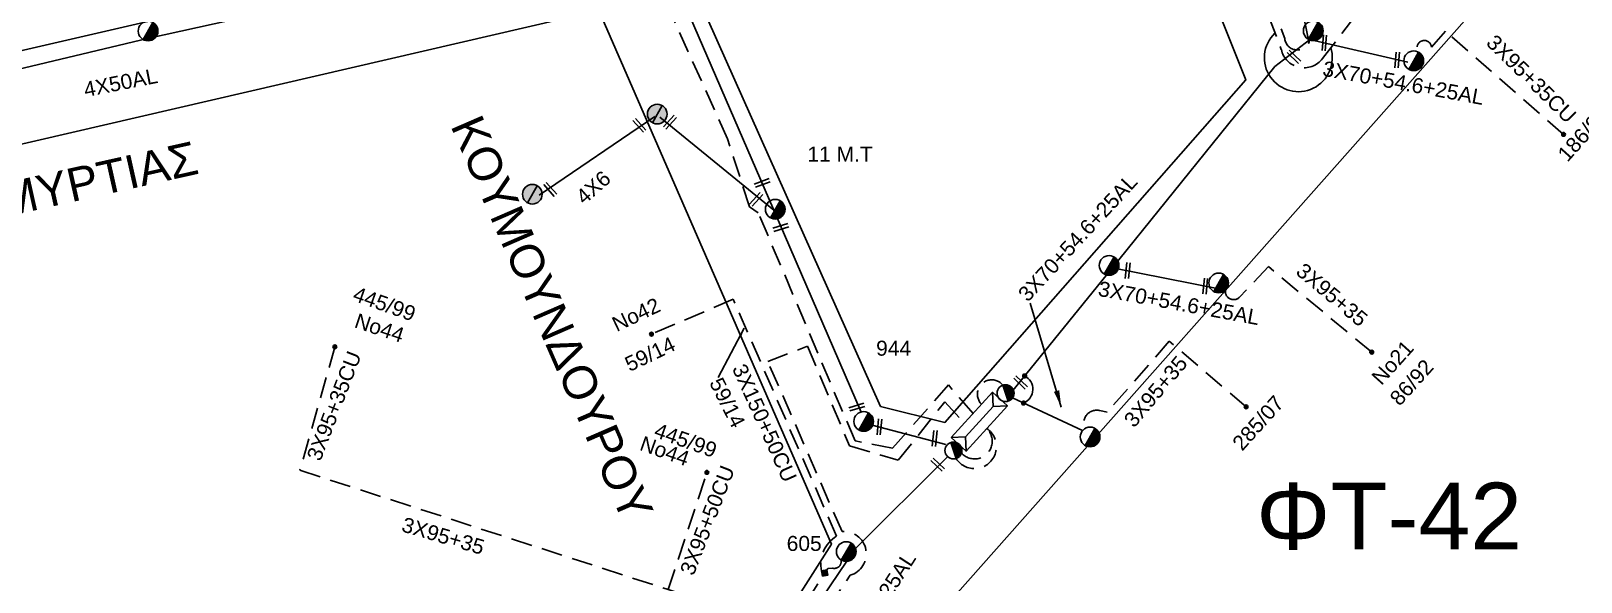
# Model space of a CAD drawing. Header units: millimetres. Extents: x 839 to 3144, y 747 to 1790.
# Drawn here: x 2443.5 to 2629.3, y 1144 to 1210 of the extents above; entities that cross this region are included whole.
import ezdxf
from ezdxf.enums import TextEntityAlignment as Align

# ---------------------------------------------------------------- set-up
doc = ezdxf.new("R2010")
doc.units = ezdxf.units.MM
doc.linetypes.add('DASHED', pattern=[19.05, 12.7, -6.35])
for name, color, linetype in [('Γέφυρες Εναερίου Δικτύου', 7, 'DASHED'), ('Γυμνά εναέρια ΧΤ (3Φ)   4x50AL', 7, 'Continuous'), ('Γυμνά εναέρια ΧΤ και ΦΟΠ (3Φ)   4x50+16AL', 7, 'Continuous'), ('Επιγραφές - Σχήματα', 7, 'Continuous'), ('Καλώδια ΧΤ   3x150+50ALXLPE', 7, 'DASHED'), ('Καλώδια ΧΤ   3x150+50CU', 7, 'DASHED'), ('Καλώδια ΧΤ   3x150+70AL', 7, 'DASHED'), ('Καλώδια ΧΤ   3x150AL+50CU', 7, 'DASHED'), ('Καλώδια ΧΤ   3x95+35CU', 7, 'DASHED'), ('Καλώδια ΧΤ   3x95+50CU', 7, 'DASHED'), ('Μηχανική τομή', 7, 'Continuous'), ('Στύλος Ξύλινος', 7, 'Continuous'), ('Στύλος Ξύλινος @ 1', 7, 'Continuous'), ('Στύλος ΦΜ', 7, 'Continuous'), ('Στύλος ΦΜ @ 1', 7, 'Continuous'), ('Συνδέσεις', 7, 'Continuous'), ('Συνεστραμμένα ΧΤ   3x70+54.6+25AL', 7, 'SYN_LINE'), ('Υποσταθμός εναέριος 2 στύλων', 7, 'Continuous'), ('Υποσταθμός πόλεως', 7, 'Continuous'), ('Υπόβαθρο ΔΕΗ', 7, 'Continuous'), ('Υπόγεια καλώδια Παροχών ΧΤ   4x6', 7, 'DASHED')]:
    doc.layers.add(name, color=color, linetype=linetype)
doc.styles.get("Standard").update_dxf_attribs({"font": 'ARIAL.TTF'})
doc.linetypes.add('SYN_LINE', pattern='A,0.5,-0.0001,["/\\/\\/\\/",Standard,S=0.1,R=0,X=0,Y=-0.05],-0.25', length=0.7501)
doc.dimstyles.new('ISO-25', dxfattribs={"dimtxt": 2.5, "dimasz": 2.5, "dimexe": 1.25, "dimexo": 0.625, "dimtad": 1, "dimtxsty": 'Standard', "dimcen": 2.5, "dimadec": 0, "dimazin": 0, "dimtfac": 1, "dimtmove": 0, "dimatfit": 3, "dimfxl": 1, "dimarcsym": 0})

# ---------------------------------------------------------------- blocks, each defined once
blk = doc.blocks.new('ΥΠΑΡΧΩΝ ΤΣΙΜΕΝΤΕΝΙΟΣ ΣΤΥΛΟΣ')
at = {"layer": 'Στύλος ΦΜ'}
blk.add_hatch(color=7, dxfattribs=at).paths.add_polyline_path([(-1.29, -2.28, 0.574793), (2.62, 0, 0.268822), (1.3, 2.27)])
at = {"layer": 'Στύλος ΦΜ', "color": 7}
blk.add_line((-1.29, -2.28), (1.3, 2.27), dxfattribs=at)
blk.add_circle((0, 0), 2.62, dxfattribs=at)
at = {"layer": 'Στύλος ΦΜ', "flags": 4}
for tag, p in [('ΑΡΙΘΜΟΣ', (-4.68, 8.05)), ('ΤΥΠΟΣ', (-4.91, 3.03))]:
    blk.add_attdef(tag, p, '', height=4, dxfattribs=at)
blk = doc.blocks.new('ΥΠΟΣΤΑΘΜΟΣ ΕΝΑΕΡΙΟΣ ΕΠΙ 2 ΣΤΥΛΩΝ')
at = {"layer": 'Υποσταθμός εναέριος 2 στύλων', "linetype": 'Continuous'}
for points in [[(-11.97, -2.11, 0.574793), (-8.45, -0.07, 0.268822), (-9.64, 1.98)], [(9.68, -2.15, 0.574793), (13.19, -0.1, 0.268822), (12.01, 1.95)]]:
    blk.add_hatch(color=256, dxfattribs=at).paths.add_polyline_path(points)
for p, q in [((-11.97, -2.11), (-9.64, 1.98)), ((9.68, -2.15), (12.01, 1.95))]:
    blk.add_line(p, q, dxfattribs=at)
for centre in [(-10.81, -0.07), (10.84, -0.1)]:
    blk.add_circle(centre, 2.36, dxfattribs=at)
at = {"layer": 'Υποσταθμός πόλεως', "linetype": 'Continuous', "ltscale": 40}
blk.add_lwpolyline([(-8.57, 2.82), (8.57, 2.82), (8.57, -2.82), (-8.57, -2.82)], close=True, dxfattribs=at)
for points in [[(-5.75, 0), (-8.57, 2.82)], [(-8.57, -2.82), (-5.75, 0)], [(-5.75, 0), (5.75, 0)], [(5.75, 0), (8.57, 2.82)], [(8.57, -2.82), (5.75, 0)]]:
    blk.add_lwpolyline(points, dxfattribs=at)
at = {"layer": 'Υποσταθμός εναέριος 2 στύλων', "ltscale": 40, "flags": 1}
for tag, p in [('ΜΕΤΑΣΧΗΜΑΤΙΣΜΟΣ', (14.09, 2.51)), ('ΙΣΧΥΣ', (14.07, -0.28)), ('ΑΡΙΘΜΟΣ', (14.19, -3))]:
    blk.add_attdef(tag, p, '', height=1.8, dxfattribs=at)
blk = doc.blocks.new('_ΣΥΝΔΕΣΗ')
at = {"layer": 'Συνδέσεις', "linetype": 'SYN_LINE', "ltscale": 40}
blk.add_hatch(color=256, dxfattribs=at).paths.add_polyline_path([(0.5, -0.01, 1), (-0.5, -0.01, 1)])
at = {"layer": 'Συνδέσεις'}
blk.add_circle((0, -0.01), 0.5, dxfattribs=at)
blk = doc.blocks.new('ΥΠΑΡΧΩΝ ΞΥΛΙΝΟΣ ΣΤΥΛΟΣ')
at = {"layer": 'Στύλος Ξύλινος'}
h = blk.add_hatch(color=7, dxfattribs=at)
h.paths.add_polyline_path([(-2.62, 0, 0.270008), (-1.29, -2.28), (1.3, 2.27, 0.576266)])
h.paths.add_polyline_path([(-1.29, -2.28, 0.574793), (2.62, 0, 0.268822), (1.3, 2.27)])
at = {"layer": 'Στύλος Ξύλινος', "color": 7}
blk.add_line((-1.29, -2.28), (1.3, 2.27), dxfattribs=at)
blk.add_circle((0, 0), 2.62, dxfattribs=at)
at = {"layer": 'Στύλος Ξύλινος', "flags": 4}
for tag, p in [('ΑΡΙΘΜΟΣ', (-4.91, 8.6)), ('ΤΥΠΟΣ', (-4.85, 3.39))]:
    blk.add_attdef(tag, p, '', height=4, dxfattribs=at)
blk = doc.blocks.new('ΜΗΧΑΝΙΚΗ ΤΟΜΗ')
at = {"layer": 'Μηχανική τομή', "ltscale": 40}
for p, q in [((-1.89, 0.78), (1.89, 0.78)), ((1.89, 0), (-1.89, 0))]:
    blk.add_line(p, q, dxfattribs=at)
blk = doc.blocks.new('A$C3F94617C')
at = {"layer": 'Μηχανική τομή', "xscale": 0.5, "yscale": 0.5, "zscale": 0.5}
blk.add_blockref('ΜΗΧΑΝΙΚΗ ΤΟΜΗ', (0.95, 0), dxfattribs=at)
blk = doc.blocks.new('TSONTA XT1')
at = {"ltscale": 40}
h = blk.add_hatch(color=256, dxfattribs=at)
h.dxf.hatch_style = 1
h.paths.add_polyline_path([(595.96, 2487.66), (597.07, 2488.77), (595.96, 2489.87), (594.85, 2488.77)])
blk.add_lwpolyline([(594.85, 2488.77), (595.96, 2489.87), (597.07, 2488.77), (595.96, 2487.66)], close=True, dxfattribs=at)

msp = doc.modelspace()

# ---------------------------------------------------------------- linework, layer by layer
at = {"layer": 'Γέφυρες Εναερίου Δικτύου', "color": 1, "ltscale": 0.2}
msp.add_lwpolyline([(2604.16, 1171.54), (2591.78, 1181.8), (2588.33, 1178.15, -0.733006), (2586.63, 1178.97, -2.114157)], format="xyb", dxfattribs=at)
msp.add_lwpolyline([(2560.95, 1166.72), (2560.97, 1166.75)], dxfattribs=at)
at = {"layer": 'Γέφυρες Εναερίου Δικτύου', "color": 1, "linetype": 'SYN_LINE', "ltscale": 10}
msp.add_lwpolyline([(2561.12, 1166.07), (2569.51, 1162.14)], dxfattribs=at)
at = {"layer": 'Γυμνά εναέρια ΧΤ (3Φ)   4x50AL', "color": 27, "ltscale": 0.2}
msp.add_lwpolyline([(2407.84, 1197.37), (2428.74, 1202.31), (2457.44, 1209.13), (2481.74, 1214.54), (2519.55, 1217.92)], dxfattribs=at)
at = {"layer": 'Γυμνά εναέρια ΧΤ και ΦΟΠ (3Φ)   4x50+16AL', "color": 85, "ltscale": 0.2}
msp.add_lwpolyline([(2596.66, 1208.6), (2596.01, 1211.7), (2586.03, 1236.9), (2574.17, 1266.32), (2564.6, 1289.97), (2554.04, 1316.04), (2540.63, 1349.17), (2527.44, 1381.99), (2514.82, 1413.66)], dxfattribs=at)
at = {"layer": 'Επιγραφές - Σχήματα', "linetype": 'Continuous', "ltscale": 0.2}
msp.add_arc((2595.37, 1206.84), 4.07, 133.8178, 17.3391, dxfattribs=at)
at = {"layer": 'Επιγραφές - Σχήματα', "color": 1, "linetype": 'DASHED', "ltscale": 0.2}
msp.add_arc((2558.62, 1166.51), 1.72, 38.7917, 224.3132, dxfattribs=at)
at = {"layer": 'Επιγραφές - Σχήματα', "color": 62, "linetype": 'DASHED', "ltscale": 0.2}
msp.add_arc((2556.55, 1160.22), 2.63, 212.7323, 56.1327, dxfattribs=at)
at = {"layer": 'Επιγραφές - Σχήματα', "color": 2, "linetype": 'DASHED', "ltscale": 0.2}
msp.add_arc((2556.57, 1160.86), 2.11, 221.5683, 46.6713, dxfattribs=at)
at = {"layer": 'Καλώδια ΧΤ   3x150+50ALXLPE', "color": 5, "ltscale": 0.2}
msp.add_lwpolyline([(2598.26, 1206.73), (2604.54, 1214.89), (2627.82, 1241.36), (2663.44, 1281.68), (2678.05, 1298.12, 0.388696), (2678, 1301.44)], format="xyb", dxfattribs=at)
msp.add_lwpolyline([(2575.43, 1279.14), (2567.36, 1275.82), (2593.33, 1207.83)], dxfattribs=at)
at = {"layer": 'Καλώδια ΧΤ   3x150+50ALXLPE', "color": 133, "ltscale": 0.2}
msp.add_lwpolyline([(2576.06, 1277.55), (2568.83, 1274.36), (2593.75, 1209.13), (2593.75, 1209.13, 0.863855), (2596.72, 1208.97, -2.55931)], format="xyb", dxfattribs=at)
at = {"layer": 'Καλώδια ΧΤ   3x150+50ALXLPE', "color": 5, "ltscale": 0.2}
msp.add_arc((2596.05, 1208.41), 2.78, 192.0482, 322.7817, dxfattribs=at)
at = {"layer": 'Καλώδια ΧΤ   3x150+70AL', "color": 27, "ltscale": 0.2}
msp.add_lwpolyline([(2556.38, 1164.19), (2553.42, 1167.63), (2546.74, 1160.02), (2542.23, 1160.92), (2530.64, 1188.25), (2529.58, 1188.97), (2526.95, 1197.13), (2518.6, 1215.6, -0.463733), (2519.48, 1217.45)], format="xyb", dxfattribs=at)
at = {"layer": 'Καλώδια ΧΤ   3x150AL+50CU', "color": 62, "ltscale": 0.2}
msp.add_lwpolyline([(2538.21, 1145.32, -0.312817), (2540.02, 1149.49), (2527.63, 1177.9), (2517.93, 1173.74)], format="xyb", dxfattribs=at)
at = {"layer": 'Καλώδια ΧΤ   3x150AL+50CU', "color": 6, "ltscale": 0.2}
msp.add_lwpolyline([(2520.17, 1112.37), (2541.64, 1144.8, 0.903762), (2540.67, 1150.05), (2531.79, 1170.41), (2536.53, 1172.26), (2541.56, 1160.33), (2547.41, 1158.59), (2553, 1165.59), (2555.33, 1163.04)], format="xyb", dxfattribs=at)
at = {"layer": 'Καλώδια ΧΤ   3x95+35CU', "color": 1, "ltscale": 0.2}
msp.add_lwpolyline([(2627.15, 1197.65), (2612.99, 1210.02), (2611.32, 1208.12)], dxfattribs=at)
msp.add_lwpolyline([(2589.11, 1164.99), (2579.9, 1172.87), (2572.46, 1164.34), (2571.59, 1164.55, 0.619279), (2569.76, 1162.37, 0.619279)], format="xyb", dxfattribs=at)
at = {"layer": 'Καλώδια ΧΤ   3x95+35CU', "color": 62, "ltscale": 0.2}
msp.add_lwpolyline([(2479.89, 1172.16), (2475.69, 1157.39), (2519.85, 1143.08), (2534.38, 1138.41), (2538.97, 1145.63), (2539.54, 1145.65, 0.595945), (2540.53, 1146.73, -0.333174)], format="xyb", dxfattribs=at)
at = {"layer": 'Καλώδια ΧΤ   3x95+35CU', "color": 1, "ltscale": 0.2}
msp.add_arc((2610.46, 1208.04), 0.867, 5.3753, 219.4594, dxfattribs=at)
at = {"layer": 'Καλώδια ΧΤ   3x95+50CU', "color": 62, "ltscale": 0.2}
msp.add_lwpolyline([(2519.85, 1143.08), (2524.48, 1157.14)], dxfattribs=at)
at = {"layer": 'Συνεστραμμένα ΧΤ   3x70+54.6+25AL', "color": 2, "ltscale": 20}
msp.add_lwpolyline([(2542.95, 1164.37), (2532.49, 1188.58), (2519.8, 1217.94), (2503.15, 1253.14), (2488.33, 1287.57), (2473.98, 1320.05)], dxfattribs=at)
at = {"layer": 'Συνεστραμμένα ΧΤ   3x70+54.6+25AL', "color": 1, "ltscale": 20}
msp.add_lwpolyline([(2560.97, 1166.75), (2573.01, 1181.57), (2592.56, 1205.77), (2596.72, 1208.97)], dxfattribs=at)
at = {"layer": 'Συνεστραμμένα ΧΤ   3x70+54.6+25AL', "color": 1, "ltscale": 10}
msp.add_lwpolyline([(2597.23, 1208.89), (2608.51, 1206.29)], dxfattribs=at)
at = {"layer": 'Συνεστραμμένα ΧΤ   3x70+54.6+25AL', "color": 1, "ltscale": 15}
msp.add_lwpolyline([(2573.09, 1181.66), (2585.84, 1179.12)], dxfattribs=at)
at = {"layer": 'Συνεστραμμένα ΧΤ   3x70+54.6+25AL', "color": 2, "ltscale": 10}
msp.add_lwpolyline([(2553.11, 1160.49), (2543.54, 1163.01), (2543.37, 1163.41)], dxfattribs=at)
at = {"layer": 'Συνεστραμμένα ΧΤ   3x70+54.6+25AL', "color": 62, "ltscale": 20}
msp.add_lwpolyline([(2516.36, 1108.33), (2530.35, 1130.35), (2542.26, 1147.98), (2553.31, 1158.98)], dxfattribs=at)
at = {"layer": 'Υπόβαθρο ΔΕΗ'}
for points in [[(2545.28, 1165.04), (2553, 1163.13), (2589.07, 1204.18), (2562.72, 1270.18), (2527.39, 1357.03), (2507.7, 1406.52), (2450.95, 1373.82), (2500.9, 1264.51)], [(2464.74, 1104.71), (2514.86, 1109.97), (2539.41, 1148.54), (2511.53, 1212.49), (2414.3, 1190)]]:
    msp.add_lwpolyline(points, close=True, dxfattribs=at)
for points in [[(2408.44, 1199.86), (2506.93, 1222.66), (2475.93, 1291.09), (2439.95, 1369.82), (2386.94, 1352.26), (2389.98, 1342.11), (2352.58, 1292.81), (2408.44, 1199.86)], [(2534.48, 911.54), (2446.26, 974.01), (2515.78, 1084.35), (2547.98, 1135.31), (2615.62, 1211.63), (2684.56, 1289.73), (2704.29, 1262.13), (2742.45, 1247.53), (2689.38, 1168.31), (2639.25, 1087.91), (2593.48, 1011.15), (2555.21, 946.45), (2534.48, 911.54)]]:
    msp.add_lwpolyline(points, dxfattribs=at)
msp.add_arc((2561.77, 1167.1), 1.78, 292.0588, 63.9066, dxfattribs=at)
at = {"layer": 'Υπόγεια καλώδια Παροχών ΧΤ   4x6', "color": 2, "linetype": 'SYN_LINE', "ltscale": 20}
msp.add_lwpolyline([(2504.39, 1190.37), (2518.25, 1199.79)], dxfattribs=at)
at = {"layer": 'Υπόγεια καλώδια Παροχών ΧΤ   4x6', "color": 2, "linetype": 'Continuous', "ltscale": 0.2}
msp.add_lwpolyline([(2518.82, 1199.7), (2532.49, 1188.58)], dxfattribs=at)

# ---------------------------------------------------------------- block references
at = {"layer": 'Επιγραφές - Σχήματα', "ltscale": 0.2}
for p, rotation in [((2598.37, 1209.6), 265.0836019562458), ((2594.01, 1207.47), 316.4111187309126), ((2607.09, 1207.53), 265.0836019562458), ((2515.61, 1199.31), 311.8158518659693), ((2520.56, 1199.94), 227.5869002256457), ((2504.92, 1191.63), 311.8158518659693), ((2531.94, 1192.35), 200.1235796816747), ((2530.88, 1190.7), 227.5869002256457), ((2534.2, 1186.95), 196.9483587455009), ((2574.81, 1182.28), 264.4436396679187), ((2584.11, 1180.43), 264.4436396679187), ((2561.25, 1168.43), 316.4111187309127), ((2543.29, 1165.42), 196.9483587455008), ((2545.06, 1163.54), 264.4436396679187), ((2551.68, 1162.18), 264.4436396679187), ((2551.31, 1158.57), 316.4111187309127)]:
    msp.add_blockref('A$C3F94617C', p, dxfattribs=dict(at, rotation=rotation))
at = {"layer": 'Στύλος Ξύλινος @ 1', "ltscale": 40, "xscale": 0.4499999999998181, "yscale": 0.4499999999998181, "zscale": 0.4499999999998181}
for p in [(2518.52, 1200.08), (2503.55, 1190.48)]:
    msp.add_blockref('ΥΠΑΡΧΩΝ ΞΥΛΙΝΟΣ ΣΤΥΛΟΣ', p, dxfattribs=at)
at = {"layer": 'Στύλος ΦΜ @ 1', "ltscale": 40}
ref = msp.add_blockref('ΥΠΑΡΧΩΝ ΤΣΙΜΕΝΤΕΝΙΟΣ ΣΤΥΛΟΣ', (2597.16, 1210.07), dxfattribs=dict(at, xscale=0.4499999999998181, yscale=0.4499999999998181, zscale=0.4499999999998181))
ref.add_attrib('ΤΥΠΟΣ', '602', (2597.46, 1222.25), dxfattribs={"layer": 'Στύλος ΦΜ', "height": 1.8, "flags": 4})
ref = msp.add_blockref('ΥΠΑΡΧΩΝ ΤΣΙΜΕΝΤΕΝΙΟΣ ΣΤΥΛΟΣ', (2457.49, 1210.04), dxfattribs=dict(at, xscale=0.4499999999998181, yscale=0.4499999999998181, zscale=0.4499999999998181))
ref.add_attrib('ΤΥΠΟΣ', '995', (2456.38, 1215.38), dxfattribs={"layer": 'Στύλος ΦΜ', "height": 1.8, "flags": 4})
at = {"layer": 'Στύλος ΦΜ @ 1', "ltscale": 40, "xscale": 0.4499999999998181, "yscale": 0.4499999999998181, "zscale": 0.4499999999998181}
for p in [(2609.2, 1206.47), (2572.69, 1181.94), (2585.82, 1179.84), (2570.41, 1161.38)]:
    msp.add_blockref('ΥΠΑΡΧΩΝ ΤΣΙΜΕΝΤΕΝΙΟΣ ΣΤΥΛΟΣ', p, dxfattribs=at)
at = {"layer": 'Στύλος ΦΜ @ 1', "ltscale": 40}
ref = msp.add_blockref('ΥΠΑΡΧΩΝ ΤΣΙΜΕΝΤΕΝΙΟΣ ΣΤΥΛΟΣ', (2532.66, 1188.68), dxfattribs=dict(at, xscale=0.4499999999998181, yscale=0.4499999999998181, zscale=0.4499999999998181))
ref.add_attrib('ΤΥΠΟΣ', '11 M.T', (2536.53, 1194.39), dxfattribs={"layer": 'Στύλος ΦΜ', "height": 1.8, "flags": 4})
ref = msp.add_blockref('ΥΠΑΡΧΩΝ ΤΣΙΜΕΝΤΕΝΙΟΣ ΣΤΥΛΟΣ', (2543.27, 1163.24), dxfattribs=dict(at, xscale=0.4499999999998181, yscale=0.4499999999998181, zscale=0.4499999999998181))
ref.add_attrib('ΤΥΠΟΣ', '944', (2544.76, 1171.12), dxfattribs={"layer": 'Στύλος ΦΜ', "height": 1.8, "flags": 4})
ref = msp.add_blockref('ΥΠΑΡΧΩΝ ΤΣΙΜΕΝΤΕΝΙΟΣ ΣΤΥΛΟΣ', (2541.17, 1147.64), dxfattribs=dict(at, xscale=0.4499999999998181, yscale=0.4499999999998181, zscale=0.4499999999998181))
ref.add_attrib('ΤΥΠΟΣ', '605', (2534.04, 1147.72), dxfattribs={"layer": 'Στύλος ΦΜ', "height": 1.8, "flags": 4})
at = {"layer": 'Συνδέσεις', "xscale": 0.4500000000000455, "yscale": 0.4500000000000455, "zscale": 0.4500000000000455}
for p in [(2627.16, 1197.66), (2479.88, 1172.19), (2517.83, 1173.71), (2604.16, 1171.55), (2562.56, 1168.7), (2562.44, 1165.45), (2589.11, 1165), (2524.48, 1157.14)]:
    msp.add_blockref('_ΣΥΝΔΕΣΗ', p, dxfattribs=at)
at = {"layer": 'Συνδέσεις', "xscale": 0.4144873178990979, "yscale": 0.4144873178990979, "zscale": 0.4144873178990979, "rotation": 56.99454074700085}
msp.add_blockref('TSONTA XT1', (3269.13, 376.01), dxfattribs=at)
at = {"layer": 'Υποσταθμός εναέριος 2 στύλων', "xscale": 0.42922484175389, "yscale": 0.42922484175389, "zscale": 0.42922484175389, "rotation": 47.78490845436304}
msp.add_blockref('ΥΠΟΣΤΑΘΜΟΣ ΕΝΑΕΡΙΟΣ ΕΠΙ 2 ΣΤΥΛΩΝ', (2557.12, 1163.21), dxfattribs=at)

# ---------------------------------------------------------------- texts
at = {"layer": 'Γυμνά εναέρια ΧΤ (3Φ)   4x50AL', "ltscale": 0.2}
msp.add_text('4X50AL', height=1.8, rotation=11.1956, dxfattribs=at).set_placement((2454.2, 1203.86), align=Align.MIDDLE)
at = {"layer": 'Επιγραφές - Σχήματα', "ltscale": 0.2, "attachment_point": 1}
for s, insert, char_height, width, rotation in [('186/96', (2626.29, 1195.45), 1.8, 9.756, 48), ('ΚΟΥΜΟΥΝΔΟΥΡΟΥ', (2497.36, 1200.32), 4, 68.291, 293.4903), ('ΜΥΡΤΙΑΣ', (2439.21, 1191.58), 4, 68.291, 12.6293), ('3Χ95+35', (2596.1, 1182.38), 1.8, 9.756, 320), ('445/99', (2482.5, 1179.47), 1.8, 9.756, 340.5058), ('Νο42', (2512.89, 1175.57), 1.8, 9.756, 25.4874), ('Νο44', (2482.67, 1176.26), 1.8, 9.756, 341.5319), ('59/14', (2514.43, 1170.78), 1.8, 9.756, 25.4874), ('Νο21', (2603.99, 1168.68), 1.8, 9.756, 48), ('86/92', (2606.17, 1166.19), 1.8, 9.756, 48), ('59/14', (2526.32, 1168.71), 1.8, 9.756, 296.7902), ('285/07', (2587.3, 1160.81), 1.8, 9.756, 48), ('Νο44', (2516.89, 1161.55), 1.8, 9.756, 340.5058), ('445/99', (2518.61, 1163.12), 1.8, 9.756, 340.5058)]:
    msp.add_mtext(s, dxfattribs=dict(at, insert=insert, char_height=char_height, width=width, rotation=rotation))
at = {"layer": 'Επιγραφές - Σχήματα', "ltscale": 0.2, "insert": (2590.3, 1155.9), "char_height": 8, "width": 39.9345, "attachment_point": 1}
msp.add_mtext('ΦΤ-42', dxfattribs=at)
at = {"layer": 'Καλώδια ΧΤ   3x150+50CU', "ltscale": 0.2}
msp.add_text('3X150+50CU', height=1.8, rotation=294.2395, dxfattribs=at).set_placement((2531.39, 1163.06), align=Align.MIDDLE)
at = {"layer": 'Καλώδια ΧΤ   3x95+35CU', "ltscale": 0.2}
for s, rotation, p in [('3X95+35CU', 315.5343, (2623.31, 1204.31)), ('3X95+35CU', 68.8204, (2479.78, 1165.11)), ('3X95+35', 49.8918, (2578.26, 1166.84)), ('3X95+35', 343.6252, (2492.87, 1149.53))]:
    msp.add_text(s, height=1.8, rotation=rotation, dxfattribs=at).set_placement(p, align=Align.MIDDLE)
at = {"layer": 'Καλώδια ΧΤ   3x95+50CU', "ltscale": 0.2}
msp.add_text('3X95+50CU', height=1.8, rotation=68.7724, dxfattribs=at).set_placement((2524.52, 1151.4), align=Align.MIDDLE)
at = {"layer": 'Συνεστραμμένα ΧΤ   3x70+54.6+25AL', "ltscale": 20}
for rotation, p in [(349.5924, (2607.96, 1203.82)), (47.2945, (2568.92, 1185.27)), (349.5924, (2581.06, 1177.43)), (57.0002, (2543.55, 1139.14))]:
    msp.add_text('3X70+54.6+25AL', height=1.8, rotation=rotation, dxfattribs=at).set_placement(p, align=Align.MIDDLE)
at = {"layer": 'Υπόγεια καλώδια Παροχών ΧΤ   4x6', "ltscale": 0.2}
msp.add_text('4X6', height=1.8, rotation=41.5163, dxfattribs=at).set_placement((2510.85, 1191.3), align=Align.MIDDLE)

# ---------------------------------------------------------------- leaders
at = {"layer": 'Επιγραφές - Σχήματα', "ltscale": 40}
for points, override in [([(2566.96, 1164.97), (2563.24, 1177.4)], {"dimasz": 2, "dimtad": 0}), ([(2528.95, 1174.41), (2525.84, 1168.49)], {"dimasz": 1, "dimtad": 0})]:
    msp.add_leader(points, dimstyle='ISO-25', override=override, dxfattribs=at)

doc.saveas('drawing.dxf')
